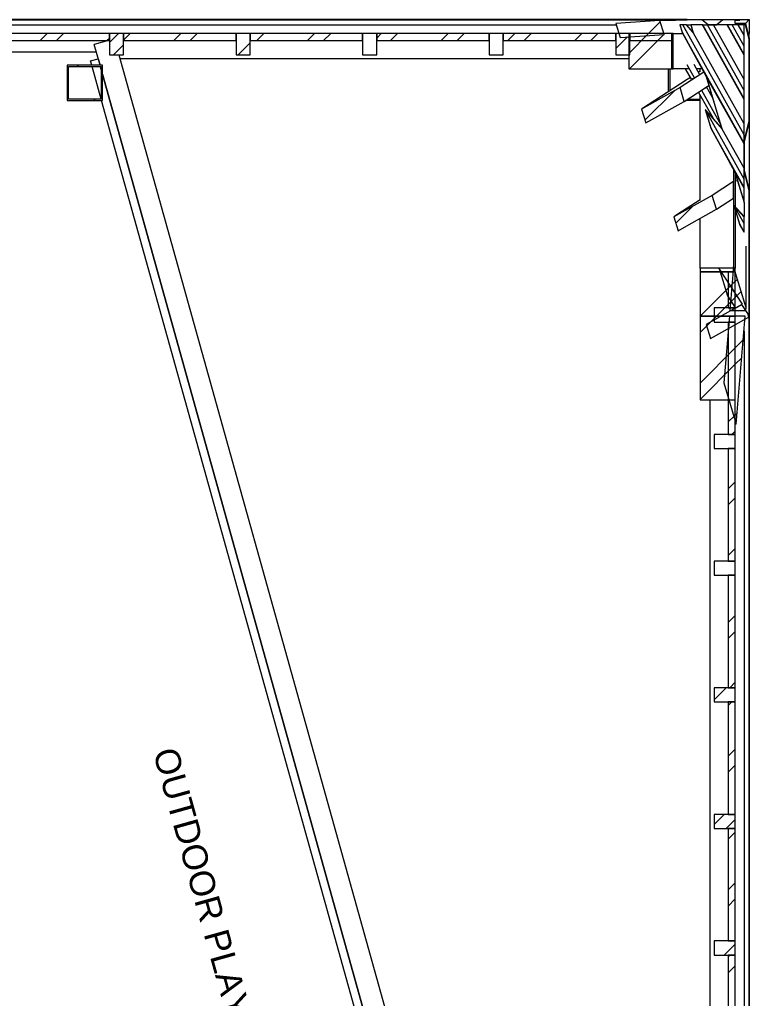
# Model space of a CAD drawing. Header units: inches. Extents: x -449 to 330, y -482 to 598.
# Drawn here: x 121.9 to 329.5, y 311.6 to 590 of the extents above; entities that cross this region are included whole.
import ezdxf

# ---------------------------------------------------------------- set-up
doc = ezdxf.new("R2010")
doc.units = ezdxf.units.IN
doc.header["$MEASUREMENT"] = 0
for name, color, linetype, lineweight in [('A-FLOR', 192, 'Continuous', 13), ('A-GENM', 13, 'Continuous', 9), ('A-GLAZ-CWMG', 51, 'Continuous', 9), ('A-WALL', 113, 'Continuous', 13), ('G-ANNO-TEXT', 231, 'Continuous', 9), ('S-COLS', 52, 'Continuous', 9)]:
    doc.layers.add(name, color=color, linetype=linetype, lineweight=lineweight)
doc.styles.add('Arial', font='arial.ttf', dxfattribs={"height": 7.125})
pattern_1 = [(45, (0, 0), (-9.50352, 9.50352), []), (45, (0, 14.4), (-9.50352, 9.50352), [])]

# ---------------------------------------------------------------- blocks, each defined once
blk = doc.blocks.new('HSS-Hollow Structural Section-Column - HSS10X10X3_8-762141-Test Fit - Second Floor Plan')
at = {"layer": 'S-COLS'}
for p, q in [((4.65, 0.47), (4.65, 4)), ((5, 4), (5, -0.07)), ((-4, -4.65), (2.27, -4.65)), ((2.49, -5), (-4, -5))]:
    blk.add_line(p, q, dxfattribs=at)
blk = doc.blocks.new('HSS-Hollow Structural Section-Column - HSS10X10X3_8-913546-Test Fit - Second Floor Plan')
at = {"layer": 'S-COLS'}
h = blk.add_hatch(dxfattribs=at)
h.set_pattern_fill('FP_24', color=256, style=0, pattern_type=2)
h.set_pattern_definition([(135, (571.956, -140.513), (-9.5035, -9.5035), []), (135, (557.556, -140.513), (-9.5035, -9.5035), [])])
h.paths.add_polyline_path([(5, 5), (-5, 5), (-5, -5), (5, -5), (5, 4.75)], flags=0)
h.paths.add_polyline_path([(4.65, 1.62), (4.65, -4.65), (-4.65, -4.65), (-4.65, 4.65), (4.65, 4.65), (4.65, 2.65)], flags=0)
for p, q in [((5, 5), (-5, 5)), ((-5, 5), (-5, -5)), ((-4.65, -4.65), (-4.65, 4.65)), ((-4.65, 4.65), (4.65, 4.65)), ((4.65, 4.65), (4.65, -4.65)), ((5, -5), (5, 5)), ((-5, -5), (5, -5)), ((4.65, -4.65), (-4.65, -4.65))]:
    blk.add_line(p, q, dxfattribs=at)
blk = doc.blocks.new('Rectangular Mullion - 2_ x 2_ Tube Support-V55-Test Fit - Second Floor Plan')
at = {"layer": 'A-GLAZ-CWMG'}
h = blk.add_hatch(dxfattribs=at)
h.set_pattern_fill('FP_27', color=256, style=0, pattern_type=2)
h.set_pattern_definition(pattern_1)
h.paths.add_polyline_path([(325.51, 291.96), (325.51, 323.96), (323.51, 323.96), (323.51, 291.96), (325.34, 291.96)], flags=0)
for p, q in [((325.51, 323.96), (323.51, 323.96)), ((323.51, 323.96), (323.51, 291.96)), ((325.51, 291.96), (325.51, 323.96)), ((323.51, 291.96), (325.51, 291.96))]:
    blk.add_line(p, q, dxfattribs=at)
blk = doc.blocks.new('Rectangular Mullion - 2_ x 2_ Tube Support-V56-Test Fit - Second Floor Plan')
at = {"layer": 'A-GLAZ-CWMG'}
h = blk.add_hatch(dxfattribs=at)
h.set_pattern_fill('FP_27', color=256, style=0, pattern_type=2)
h.set_pattern_definition(pattern_1)
h.paths.add_polyline_path([(323.51, 327.96), (325.51, 327.96), (325.51, 359.96), (323.51, 359.96), (323.51, 332.88)], flags=0)
for p, q in [((325.51, 359.96), (323.51, 359.96)), ((323.51, 359.96), (323.51, 327.96)), ((325.51, 327.96), (325.51, 359.96)), ((323.51, 327.96), (325.51, 327.96))]:
    blk.add_line(p, q, dxfattribs=at)
blk = doc.blocks.new('Rectangular Mullion - 2_ x 2_ Tube Support-V57-Test Fit - Second Floor Plan')
at = {"layer": 'A-GLAZ-CWMG'}
h = blk.add_hatch(dxfattribs=at)
h.set_pattern_fill('FP_28', color=256, style=0, pattern_type=2)
h.set_pattern_definition(pattern_1)
h.paths.add_polyline_path([(325.51, 363.96), (325.51, 395.96), (323.51, 395.96), (323.51, 363.96)], flags=0)
for p, q in [((325.51, 395.96), (323.51, 395.96)), ((323.51, 395.96), (323.51, 363.96)), ((325.51, 363.96), (325.51, 395.96)), ((323.51, 363.96), (325.51, 363.96))]:
    blk.add_line(p, q, dxfattribs=at)
blk = doc.blocks.new('Rectangular Mullion - 2_ x 2_ Tube Support-V58-Test Fit - Second Floor Plan')
at = {"layer": 'A-GLAZ-CWMG'}
h = blk.add_hatch(dxfattribs=at)
h.set_pattern_fill('FP_27', color=256, style=0, pattern_type=2)
h.set_pattern_definition(pattern_1)
h.paths.add_polyline_path([(325.51, 399.96), (325.51, 431.96), (323.51, 431.96), (323.51, 399.96)], flags=0)
for p, q in [((325.51, 431.96), (323.51, 431.96)), ((323.51, 431.96), (323.51, 399.96)), ((325.51, 399.96), (325.51, 431.96)), ((323.51, 399.96), (325.51, 399.96))]:
    blk.add_line(p, q, dxfattribs=at)
blk = doc.blocks.new('Rectangular Mullion - 2_ x 2_ Tube Support-V59-Test Fit - Second Floor Plan')
at = {"layer": 'A-GLAZ-CWMG'}
h = blk.add_hatch(dxfattribs=at)
h.set_pattern_fill('FP_28', color=256, style=0, pattern_type=2)
h.set_pattern_definition(pattern_1)
h.paths.add_polyline_path([(325.51, 435.96), (325.51, 467.96), (323.51, 467.96), (323.51, 435.96)], flags=0)
for p, q in [((325.51, 467.96), (323.51, 467.96)), ((323.51, 467.96), (323.51, 435.96)), ((325.51, 435.96), (325.51, 467.96)), ((323.51, 435.96), (325.51, 435.96))]:
    blk.add_line(p, q, dxfattribs=at)
blk = doc.blocks.new('Rectangular Mullion - 2_ x 2_ Tube Support-V60-Test Fit - Second Floor Plan')
at = {"layer": 'A-GLAZ-CWMG'}
h = blk.add_hatch(dxfattribs=at)
h.set_pattern_fill('FP_27', color=256, style=0, pattern_type=2)
h.set_pattern_definition(pattern_1)
h.paths.add_polyline_path([(323.51, 471.96), (325.51, 471.96), (325.51, 475.7), (323.67, 481.84), (323.51, 481.84), (323.51, 474.92)], flags=0)
for p, q in [((325.51, 503.96), (323.51, 503.96)), ((323.51, 503.96), (323.51, 471.96)), ((325.51, 471.96), (325.51, 503.96)), ((323.51, 471.96), (325.51, 471.96))]:
    blk.add_line(p, q, dxfattribs=at)
blk = doc.blocks.new('Rectangular Mullion - 6_ x 4_  Tube Support-V82-Test Fit - Second Floor Plan')
at = {"layer": 'A-GLAZ-CWMG'}
h = blk.add_hatch(dxfattribs=at)
h.set_pattern_fill('FP_44', color=256, style=0, pattern_type=2)
h.set_pattern_definition([(45, (-325.956, -327.513), (-9.5035, 9.5035), []), (45, (-311.556, -327.513), (-9.5035, 9.5035), [])])
h.paths.add_polyline_path([(-2, -4), (-2, -2), (2, -2), (2, -8), (-2, -8)], flags=0)
for p, q in [((-2, -2), (2, -2)), ((-2, -8), (-2, -2)), ((2, -2), (2, -8)), ((2, -8), (-2, -8))]:
    blk.add_line(p, q, dxfattribs=at)
blk = doc.blocks.new('Rectangular Mullion - 6_ x 4_  Tube Support-V83-Test Fit - Second Floor Plan')
at = {"layer": 'A-GLAZ-CWMG'}
h = blk.add_hatch(dxfattribs=at)
h.set_pattern_fill('FP_45', color=256, style=0, pattern_type=2)
h.set_pattern_definition([(45, (-361.956, -327.513), (-9.5035, 9.5035), []), (45, (-347.556, -327.513), (-9.5035, 9.5035), [])])
h.paths.add_polyline_path([(-2, -2), (2, -2), (2, -8), (-2, -8), (-2, -4)], flags=0)
for p, q in [((-2, -2), (2, -2)), ((-2, -8), (-2, -2)), ((2, -2), (2, -8)), ((2, -8), (-2, -8))]:
    blk.add_line(p, q, dxfattribs=at)
blk = doc.blocks.new('Rectangular Mullion - 6_ x 4_  Tube Support-V84-Test Fit - Second Floor Plan')
at = {"layer": 'A-GLAZ-CWMG'}
h = blk.add_hatch(dxfattribs=at)
h.set_pattern_fill('FP_46', color=256, style=0, pattern_type=2)
h.set_pattern_definition([(45, (-397.956, -327.513), (-9.5035, 9.5035), []), (45, (-383.556, -327.513), (-9.5035, 9.5035), [])])
h.paths.add_polyline_path([(-2, -8), (-2, -2), (2, -2), (2, -8), (1.83, -8)], flags=0)
for p, q in [((-2, -2), (2, -2)), ((-2, -8), (-2, -2)), ((2, -2), (2, -8)), ((2, -8), (-2, -8))]:
    blk.add_line(p, q, dxfattribs=at)
blk = doc.blocks.new('Rectangular Mullion - 6_ x 4_  Tube Support-V85-Test Fit - Second Floor Plan')
at = {"layer": 'A-GLAZ-CWMG'}
h = blk.add_hatch(dxfattribs=at)
h.set_pattern_fill('FP_47', color=256, style=0, pattern_type=2)
h.set_pattern_definition([(45, (-433.956, -327.513), (-9.5035, 9.5035), []), (45, (-419.556, -327.513), (-9.5035, 9.5035), [])])
h.paths.add_polyline_path([(-2, -4), (-2, -2), (2, -2), (2, -8), (-2, -8)], flags=0)
for p, q in [((-2, -2), (2, -2)), ((-2, -8), (-2, -2)), ((2, -2), (2, -8)), ((2, -8), (-2, -8))]:
    blk.add_line(p, q, dxfattribs=at)
blk = doc.blocks.new('Rectangular Mullion - 6_ x 4_  Tube Support-V86-Test Fit - Second Floor Plan')
at = {"layer": 'A-GLAZ-CWMG'}
h = blk.add_hatch(dxfattribs=at)
h.set_pattern_fill('FP_48', color=256, style=0, pattern_type=2)
h.set_pattern_definition([(45, (-469.956, -327.513), (-9.5035, 9.5035), []), (45, (-455.556, -327.513), (-9.5035, 9.5035), [])])
h.paths.add_polyline_path([(-2, -5.29), (-2, -2), (2, -2), (2, -8), (-2, -8)], flags=0)
for p, q in [((-2, -2), (2, -2)), ((-2, -8), (-2, -2)), ((2, -2), (2, -8)), ((2, -8), (-2, -8))]:
    blk.add_line(p, q, dxfattribs=at)
blk = doc.blocks.new('Rectangular Mullion - 6_ x 4_  Tube Support-909394-Test Fit - Second Floor Plan')
at = {"layer": 'A-GLAZ-CWMG'}
for p, q in [((-2, -2), (2, -2)), ((-2, -8), (-2, -2)), ((2, -2), (2, -8)), ((2, -8), (-2, -8))]:
    blk.add_line(p, q, dxfattribs=at)
blk = doc.blocks.new('Rectangular Mullion - 10_ x 6_ Tube Support-918984-Test Fit - Second Floor Plan')
at = {"layer": 'A-GLAZ-CWMG'}
h = blk.add_hatch(dxfattribs=at)
h.set_pattern_fill('FP_49', color=256, style=0, pattern_type=2)
h.set_pattern_definition(pattern_1)
h.paths.add_polyline_path([(318.39, 505.61), (323.83, 505.61), (323.84, 505.66), (325.51, 505.66), (325.51, 518.22), (315.51, 518.22), (315.51, 505.61), (317.5, 505.61)], flags=0)
for p, q in [((325.51, 518.22), (315.51, 518.22)), ((315.51, 518.22), (315.51, 505.61)), ((325.51, 505.61), (325.51, 518.19)), ((315.51, 505.61), (325.51, 505.61))]:
    blk.add_line(p, q, dxfattribs=at)
blk = doc.blocks.new('Rectangular Mullion - 10_ x 6_ Tube Support-918985-Test Fit - Second Floor Plan')
at = {"layer": 'A-GLAZ-CWMG'}
for p, q in [((315.51, 538.47), (315.51, 541.96)), ((325.51, 541.96), (325.51, 536.73)), ((325.51, 535.9), (325.51, 519.23)), ((315.51, 519.23), (315.51, 533.42)), ((325.51, 519.23), (315.51, 519.23)), ((315.51, 519.23), (315.51, 518.22)), ((315.51, 518.22), (325.51, 518.22)), ((325.51, 518.22), (325.51, 519.23))]:
    blk.add_line(p, q, dxfattribs=at)
blk = doc.blocks.new('Rectangular Mullion - 10_ x 6_ Tube Support-918986-Test Fit - Second Floor Plan')
at = {"layer": 'A-GLAZ-CWMG'}
h = blk.add_hatch(dxfattribs=at)
h.set_pattern_fill('FP_50', color=256, style=0, pattern_type=2)
h.set_pattern_definition(pattern_1)
h.paths.add_polyline_path([(318.39, 481.84), (325.51, 481.84), (325.51, 505.61), (315.51, 505.61), (315.51, 481.84), (317.5, 481.84)], flags=0)
for p, q in [((325.51, 505.61), (315.51, 505.61)), ((315.51, 505.61), (315.51, 481.84)), ((325.51, 481.84), (325.51, 505.61)), ((315.51, 481.84), (325.51, 481.84))]:
    blk.add_line(p, q, dxfattribs=at)
blk = doc.blocks.new('Rectangular Mullion - 2_ x 2_ Tube Support-912808-Test Fit - Second Floor Plan')
at = {"layer": 'A-GLAZ-CWMG'}
h = blk.add_hatch(dxfattribs=at)
h.set_pattern_fill('FP_27', color=256, style=0, pattern_type=2)
h.set_pattern_definition(pattern_1)
h.paths.add_polyline_path([(307.52, 583.96), (307.52, 585.96), (307.43, 585.96), (307.43, 583.96)], flags=0)
for p, q in [((295.51, 585.96), (295.51, 583.96)), ((307.52, 585.96), (295.51, 585.96)), ((307.52, 583.96), (307.52, 585.96)), ((295.51, 583.96), (307.52, 583.96))]:
    blk.add_line(p, q, dxfattribs=at)
blk = doc.blocks.new('Rectangular Mullion - 2_ x 2_ Tube Support-V108-Test Fit - Second Floor Plan')
at = {"layer": 'A-GLAZ-CWMG'}
h = blk.add_hatch(dxfattribs=at)
h.set_pattern_fill('FP_28', color=256, style=0, pattern_type=2)
h.set_pattern_definition(pattern_1)
h.paths.add_polyline_path([(262.99, 583.96), (291.51, 583.96), (291.51, 585.96), (259.51, 585.96), (259.51, 583.96)], flags=0)
for p, q in [((259.51, 585.96), (259.51, 583.96)), ((291.51, 585.96), (259.51, 585.96)), ((291.51, 583.96), (291.51, 585.96)), ((259.51, 583.96), (291.51, 583.96))]:
    blk.add_line(p, q, dxfattribs=at)
blk = doc.blocks.new('Rectangular Mullion - 2_ x 2_ Tube Support-V109-Test Fit - Second Floor Plan')
at = {"layer": 'A-GLAZ-CWMG'}
h = blk.add_hatch(dxfattribs=at)
h.set_pattern_fill('FP_27', color=256, style=0, pattern_type=2)
h.set_pattern_definition(pattern_1)
h.paths.add_polyline_path([(226.65, 583.96), (255.51, 583.96), (255.51, 585.96), (223.51, 585.96), (223.51, 583.96)], flags=0)
for p, q in [((223.51, 585.96), (223.51, 583.96)), ((255.51, 585.96), (223.51, 585.96)), ((255.51, 583.96), (255.51, 585.96)), ((223.51, 583.96), (255.51, 583.96))]:
    blk.add_line(p, q, dxfattribs=at)
blk = doc.blocks.new('Rectangular Mullion - 2_ x 2_ Tube Support-V110-Test Fit - Second Floor Plan')
at = {"layer": 'A-GLAZ-CWMG'}
h = blk.add_hatch(dxfattribs=at)
h.set_pattern_fill('FP_28', color=256, style=0, pattern_type=2)
h.set_pattern_definition(pattern_1)
h.paths.add_polyline_path([(190.3, 583.96), (219.51, 583.96), (219.51, 585.96), (187.51, 585.96), (187.51, 583.96)], flags=0)
for p, q in [((187.51, 585.96), (187.51, 583.96)), ((219.51, 585.96), (187.51, 585.96)), ((219.51, 583.96), (219.51, 585.96)), ((187.51, 583.96), (219.51, 583.96))]:
    blk.add_line(p, q, dxfattribs=at)
blk = doc.blocks.new('Rectangular Mullion - 2_ x 2_ Tube Support-V111-Test Fit - Second Floor Plan')
at = {"layer": 'A-GLAZ-CWMG'}
h = blk.add_hatch(dxfattribs=at)
h.set_pattern_fill('FP_27', color=256, style=0, pattern_type=2)
h.set_pattern_definition(pattern_1)
h.paths.add_polyline_path([(151.51, 583.96), (183.51, 583.96), (183.51, 585.96), (151.51, 585.96), (151.51, 584.45)], flags=0)
for p, q in [((151.51, 585.96), (151.51, 583.96)), ((183.51, 585.96), (151.51, 585.96)), ((183.51, 583.96), (183.51, 585.96)), ((151.51, 583.96), (183.51, 583.96))]:
    blk.add_line(p, q, dxfattribs=at)
blk = doc.blocks.new('Rectangular Mullion - 2_ x 2_ Tube Support-V112-Test Fit - Second Floor Plan')
at = {"layer": 'A-GLAZ-CWMG'}
h = blk.add_hatch(dxfattribs=at)
h.set_pattern_fill('FP_28', color=256, style=0, pattern_type=2)
h.set_pattern_definition(pattern_1)
h.paths.add_polyline_path([(147.18, 583.96), (147.51, 583.96), (147.51, 585.96), (115.51, 585.96), (115.51, 583.96), (143.17, 583.96)], flags=0)
for p, q in [((115.51, 585.96), (115.51, 583.96)), ((147.51, 585.96), (115.51, 585.96)), ((147.51, 583.96), (147.51, 585.96)), ((115.51, 583.96), (147.51, 583.96))]:
    blk.add_line(p, q, dxfattribs=at)
blk = doc.blocks.new('Rectangular Mullion - 6_ x 4_  Tube Support-V115-Test Fit - Second Floor Plan')
at = {"layer": 'A-GLAZ-CWMG'}
h = blk.add_hatch(dxfattribs=at)
h.set_pattern_fill('FP_63', color=256, style=0, pattern_type=2)
h.set_pattern_definition([(135, (293.513, -587.956), (-9.50352, -9.50352), []), (135, (293.513, -573.556), (-9.50352, -9.50352), [])])
h.paths.add_polyline_path([(1.94, -8), (-1.7, -8), (-1.7, -2.92), (0.75, -3.09), (1.07, -2), (2, -2), (2, -8)], flags=0)
for p, q in [((-2, -2), (2, -2)), ((-2, -8), (-2, -2)), ((2, -2), (2, -8)), ((2, -8), (-2, -8))]:
    blk.add_line(p, q, dxfattribs=at)
blk = doc.blocks.new('Rectangular Mullion - 6_ x 4_  Tube Support-V116-Test Fit - Second Floor Plan')
at = {"layer": 'A-GLAZ-CWMG'}
h = blk.add_hatch(dxfattribs=at)
h.set_pattern_fill('FP_64', color=256, style=0, pattern_type=2)
h.set_pattern_definition([(135, (257.513, -587.956), (-9.50352, -9.50352), []), (135, (257.513, -573.556), (-9.50352, -9.50352), [])])
h.paths.add_polyline_path([(-2, -8), (-2, -2), (2, -2), (2, -8)], flags=0)
for p, q in [((-2, -2), (2, -2)), ((-2, -8), (-2, -2)), ((2, -2), (2, -8)), ((2, -8), (-2, -8))]:
    blk.add_line(p, q, dxfattribs=at)
blk = doc.blocks.new('Rectangular Mullion - 6_ x 4_  Tube Support-V117-Test Fit - Second Floor Plan')
at = {"layer": 'A-GLAZ-CWMG'}
h = blk.add_hatch(dxfattribs=at)
h.set_pattern_fill('FP_65', color=256, style=0, pattern_type=2)
h.set_pattern_definition([(135, (221.513, -587.956), (-9.50352, -9.50352), []), (135, (221.513, -573.556), (-9.50352, -9.50352), [])])
h.paths.add_polyline_path([(-2, -8), (-2, -2), (2, -2), (2, -8)], flags=0)
for p, q in [((-2, -2), (2, -2)), ((-2, -8), (-2, -2)), ((2, -2), (2, -8)), ((2, -8), (-2, -8))]:
    blk.add_line(p, q, dxfattribs=at)
blk = doc.blocks.new('Rectangular Mullion - 6_ x 4_  Tube Support-V118-Test Fit - Second Floor Plan')
at = {"layer": 'A-GLAZ-CWMG'}
h = blk.add_hatch(dxfattribs=at)
h.set_pattern_fill('FP_66', color=256, style=0, pattern_type=2)
h.set_pattern_definition([(135, (185.513, -587.956), (-9.50352, -9.50352), []), (135, (185.513, -573.556), (-9.50352, -9.50352), [])])
h.paths.add_polyline_path([(-2, -8), (-2, -2), (2, -2), (2, -8)], flags=0)
for p, q in [((-2, -2), (2, -2)), ((-2, -8), (-2, -2)), ((2, -2), (2, -8)), ((2, -8), (-2, -8))]:
    blk.add_line(p, q, dxfattribs=at)
blk = doc.blocks.new('Rectangular Mullion - 6_ x 4_  Tube Support-V119-Test Fit - Second Floor Plan')
at = {"layer": 'A-GLAZ-CWMG'}
h = blk.add_hatch(dxfattribs=at)
h.set_pattern_fill('FP_67', color=256, style=0, pattern_type=2)
h.set_pattern_definition([(135, (149.513, -587.956), (-9.50352, -9.50352), []), (135, (149.513, -573.556), (-9.5035, -9.5035), [])])
h.paths.add_polyline_path([(-2, -8), (-2, -2), (2, -2), (2, -8), (-0.69, -8)], flags=0)
for p, q in [((-2, -2), (2, -2)), ((-2, -8), (-2, -2)), ((2, -2), (2, -8)), ((2, -8), (-2, -8))]:
    blk.add_line(p, q, dxfattribs=at)
blk = doc.blocks.new('Rectangular Mullion - 10_ x 6_ Tube Support-912826-Test Fit - Second Floor Plan')
at = {"layer": 'A-GLAZ-CWMG'}
for p, q in [((307.82, 585.96), (307.43, 585.96)), ((307.43, 585.96), (307.43, 575.96)), ((307.82, 575.96), (307.82, 585.96)), ((307.82, 585.96), (310.6, 585.96)), ((329.15, 585.96), (329.51, 585.96)), ((329.51, 584.53), (329.51, 585.96)), ((307.43, 575.96), (307.82, 575.96)), ((312.38, 575.96), (307.82, 575.96)), ((316.08, 575.96), (314.49, 575.96))]:
    blk.add_line(p, q, dxfattribs=at)
blk = doc.blocks.new('Rectangular Mullion - 10_ x 6_ Tube Support-912833-Test Fit - Second Floor Plan')
at = {"layer": 'A-GLAZ-CWMG'}
h = blk.add_hatch(dxfattribs=at)
h.set_pattern_fill('FP_27', color=256, style=0, pattern_type=2)
h.set_pattern_definition(pattern_1)
h.paths.add_polyline_path([(295.21, 575.96), (307.43, 575.96), (307.43, 585.96), (295.21, 585.96), (295.21, 578.83)], flags=0)
for p, q in [((307.43, 585.96), (295.21, 585.96)), ((295.21, 585.96), (295.21, 575.96)), ((307.43, 575.96), (307.43, 585.96)), ((295.21, 575.96), (307.43, 575.96))]:
    blk.add_line(p, q, dxfattribs=at)
blk = doc.blocks.new('Rectangular Mullion - 2_ x 2_ Tube Support-918995-Test Fit - Second Floor Plan')
at = {"layer": 'A-GLAZ-CWMG'}
h = blk.add_hatch(dxfattribs=at)
h.set_pattern_fill('FP_27', color=256, style=0, pattern_type=2)
h.set_pattern_definition(pattern_1)
h.paths.add_polyline_path([(324.91, 518.22), (324.91, 518.24), (324.71, 518.22)], flags=0)
for p, q in [((325.5, 518.24), (323.51, 518.24)), ((323.51, 518.24), (323.51, 507.96)), ((325.51, 507.96), (325.51, 518.19)), ((323.51, 507.96), (325.51, 507.96))]:
    blk.add_line(p, q, dxfattribs=at)
blk = doc.blocks.new('Rectangular Mullion - 10_ x 6_ Tube Support-919000-Test Fit - Second Floor Plan')
at = {"layer": 'A-GLAZ-CWMG'}
for p, q in [((315.51, 575.06), (315.51, 575.96)), ((315.51, 541.96), (315.51, 568.55)), ((325.51, 546.24), (325.51, 541.96))]:
    blk.add_line(p, q, dxfattribs=at)
blk = doc.blocks.new('Rectangular Mullion - 6_ x 4_  Tube Support-937153-Test Fit - Second Floor Plan')
at = {"layer": 'A-GLAZ-CWMG'}
for p, q in [((308.54, 589.67), (305.83, 589.67)), ((326.8, 589.67), (325.51, 589.67))]:
    blk.add_line(p, q, dxfattribs=at)
blk = doc.blocks.new('Rectangular Mullion - 6_ x 4_  Tube Support-937155-Test Fit - Second Floor Plan')
at = {"layer": 'A-GLAZ-CWMG'}
for p, q in [((325.04, 547.26), (325.04, 544.13)), ((325.04, 544.13), (324.99, 544.11)), ((325.22, 544.11), (325.04, 544.13)), ((326.18, 544.03), (325.51, 544.09))]:
    blk.add_line(p, q, dxfattribs=at)
blk = doc.blocks.new('Rectangular Mullion - 6_ x 4_  Tube Support-937156-Test Fit - Second Floor Plan')
at = {"layer": 'A-GLAZ-CWMG'}
h = blk.add_hatch(dxfattribs=at)
h.set_pattern_fill('FP_72', color=256, style=0, pattern_type=2)
h.set_pattern_definition(pattern_1)
h.paths.add_polyline_path([(328.05, 507.21), (328.51, 507.21), (328.57, 507.99), (325.51, 518.19), (325.51, 512.16), (327.57, 509), (326.59, 508.41), (327.37, 507.21), (328.01, 507.21)], flags=0)
h.paths.add_polyline_path([(325.51, 507.85), (325.57, 507.88), (325.51, 507.98), (325.51, 507.88)], flags=0)
h.paths.add_polyline_path([(324.91, 518.22), (325.51, 518.22), (325.04, 519.76), (324.99, 519.17)], flags=0)
for p, q in [((325.04, 544.13), (325.04, 519.76)), ((328.57, 507.99), (328.57, 525.51)), ((325.04, 519.76), (323.97, 507.21)), ((328.57, 507.99), (325.04, 519.76)), ((323.97, 507.21), (328.51, 507.21)), ((328.51, 507.21), (328.57, 507.99))]:
    blk.add_line(p, q, dxfattribs=at)
blk = doc.blocks.new('Rectangular Mullion - 6_ x 4_  Tube Support-936160-Test Fit - Second Floor Plan')
at = {"layer": 'A-GLAZ-CWMG'}
h = blk.add_hatch(dxfattribs=at)
h.set_pattern_fill('FP_72', color=256, style=0, pattern_type=2)
h.set_pattern_definition(pattern_1)
h.paths.add_polyline_path([(325.75, 474.92), (328.37, 505.66), (323.84, 505.66), (323.83, 505.61), (325.51, 505.61), (325.51, 481.84), (323.67, 481.84), (324.2, 480.08)], flags=0)
for p, q in [((323.84, 505.66), (322.22, 486.68)), ((328.37, 505.66), (323.84, 505.66)), ((325.75, 474.92), (328.37, 505.66)), ((322.22, 486.68), (325.75, 474.92))]:
    blk.add_line(p, q, dxfattribs=at)
blk = doc.blocks.new('Rectangular Mullion - 6_ x 4_  Tube Support-937207-Test Fit - Second Floor Plan')
at = {"layer": 'A-GLAZ-CWMG'}
h = blk.add_hatch(dxfattribs=at)
h.set_pattern_fill('FP_49', color=256, style=0, pattern_type=2)
h.set_pattern_definition(pattern_1)
h.paths.add_polyline_path([(328.3, 504.79), (328.77, 505.05), (328.37, 505.66)], flags=0)
h.paths.add_polyline_path([(328.37, 505.66), (326.57, 508.44), (325.51, 507.85), (325.51, 505.66), (328.05, 505.66)], flags=0)
for p, q in [((326.57, 508.44), (317.25, 503.24)), ((318.44, 499.29), (328.77, 505.05)), ((317.25, 503.24), (318.44, 499.29))]:
    blk.add_line(p, q, dxfattribs=at)
blk = doc.blocks.new('Rectangular Mullion - 6_ x 4_  Tube Support-V125-Test Fit - Second Floor Plan')
at = {"layer": 'A-GLAZ-CWMG'}
h = blk.add_hatch(dxfattribs=at)
h.set_pattern_fill('FP_49', color=256, style=0, pattern_type=2)
h.set_pattern_definition(pattern_1)
h.paths.add_polyline_path([(309.25, 529.92), (311.74, 531.31), (309.55, 534.7), (308.06, 533.87), (309.16, 530.21)], flags=0)
for p, q in [((309.55, 534.7), (308.06, 533.87)), ((309.16, 534.59), (308.06, 533.87)), ((308.06, 533.87), (309.25, 529.92)), ((309.25, 529.92), (311.74, 531.31))]:
    blk.add_line(p, q, dxfattribs=at)
blk = doc.blocks.new('Rectangular Mullion - 6_ x 4_  Tube Support-937316-Test Fit - Second Floor Plan')
at = {"layer": 'A-GLAZ-CWMG'}
for p, q in [((327.41, 508.91), (326.57, 508.44)), ((329.07, 506.35), (327.41, 508.91)), ((328.77, 505.05), (329.36, 505.38)), ((329.36, 505.38), (329.07, 506.35)), ((329.07, 506.35), (329.47, 505.62)), ((329.36, 505.38), (329.47, 505.46)), ((329.51, 505.55), (329.54, 505.5))]:
    blk.add_line(p, q, dxfattribs=at)
blk = doc.blocks.new('Rectangular Mullion - 6_ x 4_  Tube Support-937317-Test Fit - Second Floor Plan')
at = {"layer": 'A-GLAZ-CWMG'}
h = blk.add_hatch(dxfattribs=at)
h.set_pattern_fill('FP_49', color=256, style=0, pattern_type=2)
h.set_pattern_definition(pattern_1)
h.paths.add_polyline_path([(311.74, 531.31), (320.17, 536.02), (318.98, 539.97), (309.55, 534.7), (310.5, 533.23)], flags=0)
for p, q in [((325.04, 543.9), (318.98, 539.97)), ((325.04, 543.9), (324.99, 543.88)), ((325.04, 539.18), (325.04, 543.9)), ((318.98, 539.97), (309.55, 534.7)), ((320.17, 536.02), (318.98, 539.97)), ((315.51, 538.7), (309.16, 534.59)), ((320.17, 536.02), (325.04, 539.18)), ((311.74, 531.31), (320.17, 536.02))]:
    blk.add_line(p, q, dxfattribs=at)
blk = doc.blocks.new('Rectangular Mullion - 6_ x 4_  Tube Support-V126-Test Fit - Second Floor Plan')
at = {"layer": 'A-GLAZ-CWMG'}
h = blk.add_hatch(dxfattribs=at)
h.set_pattern_fill('FP_72', color=256, style=0, pattern_type=2)
h.set_pattern_definition(pattern_1)
h.paths.add_polyline_path([(300.06, 560.56), (310.98, 566.65), (309.79, 570.6), (298.87, 564.51), (299.45, 562.57)], flags=0)
for p, q in [((314.7, 573.78), (309.79, 570.6)), ((311.87, 572.94), (298.87, 564.51)), ((309.79, 570.6), (298.87, 564.51)), ((310.98, 566.65), (309.79, 570.6)), ((310.98, 566.65), (316.63, 570.32)), ((300.06, 560.56), (310.98, 566.65)), ((298.87, 564.51), (300.06, 560.56))]:
    blk.add_line(p, q, dxfattribs=at)
blk = doc.blocks.new('Rectangular Mullion - 6_ x 4_  Tube Support-937157-Test Fit - Second Floor Plan')
at = {"layer": 'A-GLAZ-CWMG'}
h = blk.add_hatch(dxfattribs=at)
h.set_pattern_fill('FP_73', color=256, style=0, pattern_type=2)
h.set_pattern_definition(pattern_1)
h.paths.add_polyline_path([(292.77, 584.87), (295.21, 585.03), (295.21, 585.96), (305.18, 585.96), (304.07, 589.67), (291.58, 588.83), (292.08, 587.14)], flags=0)
for p, q in [((304.07, 589.67), (291.58, 588.83)), ((291.58, 588.83), (292.77, 584.87)), ((305.26, 585.71), (304.07, 589.67)), ((305.83, 589.67), (304.07, 589.67)), ((292.77, 584.87), (305.26, 585.71))]:
    blk.add_line(p, q, dxfattribs=at)
blk = doc.blocks.new('Rectangular Mullion - 6_ x 4_  Tube Support-937322-Test Fit - Second Floor Plan')
at = {"layer": 'A-GLAZ-CWMG'}
for p, q in [((312.75, 573.5), (311.87, 572.94)), ((316.59, 575.01), (314.7, 573.78)), ((315.51, 575.3), (315.03, 574.98)), ((316.63, 570.32), (318.02, 571.22))]:
    blk.add_line(p, q, dxfattribs=at)
blk = doc.blocks.new('Rectangular Mullion - 2_ x 2_ Tube Support-937186-Test Fit - Second Floor Plan')
at = {"layer": 'A-GLAZ-CWMG'}
h = blk.add_hatch(dxfattribs=at)
h.set_pattern_fill('FP_73', color=256, style=0, pattern_type=2)
h.set_pattern_definition(pattern_1)
h.paths.add_polyline_path([(325.57, 507.88), (327.57, 509), (325.51, 512.16), (325.51, 507.98)], flags=0)
h.paths.add_polyline_path([(321.59, 518.22), (320.97, 519.17), (321.26, 518.22)], flags=0)
for p, q in [((327.57, 509), (320.97, 519.17)), ((320.97, 519.17), (323.31, 511.38)), ((323.31, 511.38), (325.57, 507.88)), ((325.57, 507.88), (327.57, 509))]:
    blk.add_line(p, q, dxfattribs=at)
blk = doc.blocks.new('Rectangular Mullion - 2_ x 2_ Tube Support-937323-Test Fit - Second Floor Plan')
at = {"layer": 'A-GLAZ-CWMG'}
for p, q in [((311.78, 577.2), (313.96, 573.31)), ((315.43, 574.26), (313.79, 577.21)), ((313.02, 573.02), (311.38, 575.96)), ((315.43, 574.26), (313.96, 573.31)), ((313.96, 573.31), (313.02, 573.02))]:
    blk.add_line(p, q, dxfattribs=at)
blk = doc.blocks.new('Rectangular Mullion - 2_ x 2_ Tube Support-937324-Test Fit - Second Floor Plan')
at = {"layer": 'A-GLAZ-CWMG'}
for p, q in [((315.89, 569.84), (317.37, 570.79)), ((319.05, 567.78), (317.37, 570.79)), ((319.28, 561.79), (315.09, 569.31)), ((315.89, 569.84), (321.39, 560))]:
    blk.add_line(p, q, dxfattribs=at)
blk = doc.blocks.new('Corrugated Wall Panel - Corrugated Wall Panel-1604849-Test Fit - Second Floor Plan')
at = {"layer": 'A-GENM'}
for p, q in [((311.84, 589.96), (41.51, 589.96)), ((41.51, 589.92), (311.84, 589.92)), ((41.51, 588.46), (291.69, 588.46)), ((309.83, 588.46), (309.75, 588.46)), ((309.75, 588.46), (310.37, 586.37)), ((310.5, 586.22), (309.83, 588.46)), ((310.57, 588.46), (309.83, 588.46)), ((328.01, 557.21), (310.57, 588.46)), ((311.52, 588.46), (310.57, 588.46)), ((311.52, 588.46), (313.65, 586.07)), ((311.63, 588.46), (311.52, 588.46)), ((313.47, 586.39), (311.63, 588.46)), ((311.63, 588.46), (312.85, 588.46)), ((311.84, 589.92), (311.84, 589.96)), ((311.84, 589.96), (316.06, 589.96)), ((316.03, 589.92), (311.84, 589.92)), ((312.93, 588.46), (312.85, 588.46)), ((312.85, 588.46), (313.47, 586.39)), ((313.65, 586.07), (312.93, 588.46)), ((316.15, 588.46), (312.93, 588.46)), ((317.76, 588.46), (316.03, 589.92)), ((316.06, 589.96), (317.8, 588.5)), ((316.06, 589.96), (321.96, 589.96)), ((328.01, 567.2), (316.15, 588.46)), ((316.29, 588.46), (316.15, 588.46)), ((316.26, 588.46), (317.76, 588.46)), ((328.01, 567.45), (316.29, 588.46)), ((328.01, 569.81), (317.61, 588.46)), ((318.74, 588.46), (317.76, 588.46)), ((317.8, 588.5), (320.23, 588.5)), ((319.35, 588.46), (318.74, 588.46)), ((328.01, 572.93), (319.35, 588.46)), ((323.18, 588.46), (319.35, 588.46)), ((320.23, 588.5), (321.96, 589.96)), ((322, 589.92), (320.27, 588.46)), ((321.96, 589.96), (325.51, 589.96)), ((325.51, 589.92), (322, 589.92)), ((328.01, 579.8), (323.18, 588.46)), ((323.32, 588.46), (323.18, 588.46)), ((328.01, 580.05), (323.32, 588.46)), ((324.64, 588.46), (323.32, 588.46)), ((328.01, 582.41), (324.64, 588.46)), ((326.38, 588.46), (324.64, 588.46)), ((325.51, 589.96), (329.51, 589.96)), ((325.51, 589.96), (325.51, 589.92)), ((325.51, 588.8), (325.51, 589.92)), ((325.51, 588.86), (328.42, 588.86)), ((328.36, 588.8), (325.51, 588.8)), ((328.01, 585.53), (326.38, 588.46)), ((328.01, 588.46), (326.38, 588.46)), ((328.36, 588.8), (328.01, 588.46)), ((328.01, 585.53), (328.01, 588.46)), ((329.47, 584.4), (328.36, 588.8)), ((329.51, 589.96), (328.42, 588.86)), ((328.42, 588.86), (329.51, 584.53)), ((329.51, 589.96), (329.51, 585.96)), ((310.37, 586.37), (317.24, 573.82)), ((317.37, 573.66), (310.5, 586.22)), ((328.01, 554.84), (310.5, 586.22)), ((328.01, 560.33), (313.65, 586.07)), ((328.01, 582.41), (328.01, 585.53)), ((329.51, 584.53), (329.51, 561.02)), ((328.01, 580.05), (328.01, 582.41)), ((329.47, 561.15), (329.47, 584.4)), ((328.01, 579.8), (328.01, 580.05)), ((328.01, 572.93), (328.01, 579.8)), ((317.24, 573.82), (321.64, 559.15)), ((321.82, 558.82), (317.37, 573.66)), ((328.01, 554.59), (317.37, 573.66)), ((328.01, 569.81), (328.01, 572.93)), ((328.01, 567.45), (328.01, 569.81)), ((328.01, 567.2), (328.01, 567.45)), ((328.01, 560.33), (328.01, 567.2)), ((321.64, 559.15), (316.96, 564.4)), ((316.96, 564.4), (318.55, 559.13)), ((318.67, 558.97), (317.14, 564.08)), ((317.14, 564.08), (321.82, 558.82)), ((328.01, 544.61), (317.14, 564.08)), ((328.01, 555.37), (329.47, 561.15)), ((328.01, 557.21), (328.01, 560.33)), ((329.51, 561.02), (328.05, 555.24)), ((329.51, 561.02), (329.51, 541.36)), ((318.55, 559.13), (325.41, 546.57)), ((325.54, 546.42), (318.67, 558.97)), ((328.01, 542.24), (318.67, 558.97)), ((328.01, 547.73), (321.82, 558.82)), ((328.01, 554.84), (328.01, 557.21)), ((328.01, 554.59), (328.01, 554.84)), ((328.01, 547.73), (328.01, 554.59)), ((328.05, 555.24), (328.05, 547.14)), ((325.41, 546.57), (328.01, 537.91)), ((328.01, 538.18), (325.54, 546.42)), ((328.01, 541.99), (325.54, 546.42)), ((328.01, 544.61), (328.01, 547.73)), ((329.47, 541.23), (328.01, 547.01)), ((328.01, 547.01), (328.01, 546.99)), ((328.05, 547.14), (329.51, 541.36)), ((328.01, 542.24), (328.01, 544.61)), ((328.01, 541.99), (328.01, 542.24)), ((328.01, 538.18), (328.01, 541.99)), ((329.47, 527.29), (329.47, 541.23)), ((329.51, 541.36), (329.51, 527.29)), ((328.01, 537.91), (328.01, 538.18)), ((328.01, 537.91), (328.01, 533.93)), ((328.01, 533.93), (325.14, 537.16)), ((325.14, 537.16), (326.72, 531.89)), ((326.85, 531.73), (325.32, 536.84)), ((325.32, 536.84), (328.01, 533.81)), ((328.01, 532), (325.32, 536.84)), ((326.72, 531.89), (328.01, 529.52)), ((328.01, 529.6), (326.85, 531.73)), ((328.01, 529.64), (326.85, 531.73)), ((328.01, 533.81), (328.01, 533.93)), ((328.01, 532), (328.01, 533.81)), ((328.01, 529.64), (328.01, 532)), ((328.01, 529.6), (328.01, 529.64)), ((328.01, 529.52), (328.01, 529.6)), ((329.51, 527.29), (329.47, 527.29)), ((329.47, 527.29), (329.47, -478)), ((329.51, -478.04), (329.51, 527.29)), ((328.01, 501.46), (328.01, -468.04))]:
    blk.add_line(p, q, dxfattribs=at)
blk = doc.blocks.new('Hecht_PAD_AA-Arch_detached_rvt-1-Test Fit - Second Floor Plan')
at = {"layer": 'A-FLOR'}
blk.add_line((295.21, 578.83), (150.52, 578.83), dxfattribs=at)
at = {"layer": 'A-WALL'}
for p, q in [((147.18, 583.96), (143.17, 582.84)), ((144.81, 576.96), (143.17, 582.84)), ((150.2, 579.96), (299.78, 43.96)), ((142.13, 578.19), (144.3, 578.79)), ((142.47, 576.96), (142.13, 578.19)), ((145.16, 567.31), (142.57, 576.61)), ((144.3, 578.79), (144.81, 576.96)), ((145.16, 575.68), (144.91, 576.61)), ((144.91, 576.61), (145.16, 575.68)), ((293.55, 43.96), (145.51, 574.43)), ((145.51, 574.43), (295.23, 37.96)), ((292.89, 37.96), (145.26, 566.96)), ((318.39, -464.04), (318.39, 481.84))]:
    blk.add_line(p, q, dxfattribs=at)
for name in ['Corrugated Wall Panel - Corrugated Wall Panel-1604849-Test Fit - Second Floor Plan', 'Rectangular Mullion - 6_ x 4_  Tube Support-937157-Test Fit - Second Floor Plan', 'Rectangular Mullion - 6_ x 4_  Tube Support-937153-Test Fit - Second Floor Plan', 'Rectangular Mullion - 2_ x 2_ Tube Support-V112-Test Fit - Second Floor Plan', 'Rectangular Mullion - 2_ x 2_ Tube Support-V111-Test Fit - Second Floor Plan', 'Rectangular Mullion - 2_ x 2_ Tube Support-V110-Test Fit - Second Floor Plan', 'Rectangular Mullion - 2_ x 2_ Tube Support-V109-Test Fit - Second Floor Plan', 'Rectangular Mullion - 2_ x 2_ Tube Support-V108-Test Fit - Second Floor Plan', 'Rectangular Mullion - 10_ x 6_ Tube Support-912833-Test Fit - Second Floor Plan', 'Rectangular Mullion - 2_ x 2_ Tube Support-912808-Test Fit - Second Floor Plan', 'Rectangular Mullion - 10_ x 6_ Tube Support-912826-Test Fit - Second Floor Plan', 'Rectangular Mullion - 2_ x 2_ Tube Support-937323-Test Fit - Second Floor Plan', 'Rectangular Mullion - 6_ x 4_  Tube Support-V126-Test Fit - Second Floor Plan', 'Rectangular Mullion - 6_ x 4_  Tube Support-937322-Test Fit - Second Floor Plan', 'Rectangular Mullion - 10_ x 6_ Tube Support-919000-Test Fit - Second Floor Plan', 'Rectangular Mullion - 2_ x 2_ Tube Support-937324-Test Fit - Second Floor Plan', 'Rectangular Mullion - 6_ x 4_  Tube Support-937155-Test Fit - Second Floor Plan', 'Rectangular Mullion - 6_ x 4_  Tube Support-937317-Test Fit - Second Floor Plan', 'Rectangular Mullion - 6_ x 4_  Tube Support-937156-Test Fit - Second Floor Plan', 'Rectangular Mullion - 10_ x 6_ Tube Support-918985-Test Fit - Second Floor Plan', 'Rectangular Mullion - 6_ x 4_  Tube Support-V125-Test Fit - Second Floor Plan', 'Rectangular Mullion - 10_ x 6_ Tube Support-918984-Test Fit - Second Floor Plan', 'Rectangular Mullion - 2_ x 2_ Tube Support-937186-Test Fit - Second Floor Plan', 'Rectangular Mullion - 2_ x 2_ Tube Support-918995-Test Fit - Second Floor Plan', 'Rectangular Mullion - 6_ x 4_  Tube Support-937207-Test Fit - Second Floor Plan', 'Rectangular Mullion - 6_ x 4_  Tube Support-937316-Test Fit - Second Floor Plan', 'Rectangular Mullion - 10_ x 6_ Tube Support-918986-Test Fit - Second Floor Plan', 'Rectangular Mullion - 6_ x 4_  Tube Support-936160-Test Fit - Second Floor Plan', 'Rectangular Mullion - 2_ x 2_ Tube Support-V60-Test Fit - Second Floor Plan', 'Rectangular Mullion - 2_ x 2_ Tube Support-V59-Test Fit - Second Floor Plan', 'Rectangular Mullion - 2_ x 2_ Tube Support-V58-Test Fit - Second Floor Plan', 'Rectangular Mullion - 2_ x 2_ Tube Support-V57-Test Fit - Second Floor Plan', 'Rectangular Mullion - 2_ x 2_ Tube Support-V56-Test Fit - Second Floor Plan', 'Rectangular Mullion - 2_ x 2_ Tube Support-V55-Test Fit - Second Floor Plan']:
    blk.add_blockref(name, (0, 0))
at = {"extrusion": (0, 0, -1)}
for name, p in [('Rectangular Mullion - 6_ x 4_  Tube Support-V119-Test Fit - Second Floor Plan', (-149.51, 587.96)), ('Rectangular Mullion - 6_ x 4_  Tube Support-V118-Test Fit - Second Floor Plan', (-185.51, 587.96)), ('Rectangular Mullion - 6_ x 4_  Tube Support-V117-Test Fit - Second Floor Plan', (-221.51, 587.96)), ('Rectangular Mullion - 6_ x 4_  Tube Support-V116-Test Fit - Second Floor Plan', (-257.51, 587.96)), ('Rectangular Mullion - 6_ x 4_  Tube Support-V115-Test Fit - Second Floor Plan', (-293.51, 587.96))]:
    blk.add_blockref(name, p, dxfattribs=at)
for name, p, rotation in [('HSS-Hollow Structural Section-Column - HSS10X10X3_8-913546-Test Fit - Second Floor Plan', (140.51, 571.96), 270.0000000000001), ('HSS-Hollow Structural Section-Column - HSS10X10X3_8-762141-Test Fit - Second Floor Plan', (311.51, 571.96), 270.0000000000002)]:
    blk.add_blockref(name, p, dxfattribs=dict(rotation=rotation))
at = {"extrusion": (0, 0, -1), "rotation": 90.00000000000007}
for name, p in [('Rectangular Mullion - 6_ x 4_  Tube Support-909394-Test Fit - Second Floor Plan', (-327.51, 505.96)), ('Rectangular Mullion - 6_ x 4_  Tube Support-V86-Test Fit - Second Floor Plan', (-327.51, 469.96)), ('Rectangular Mullion - 6_ x 4_  Tube Support-V85-Test Fit - Second Floor Plan', (-327.51, 433.96)), ('Rectangular Mullion - 6_ x 4_  Tube Support-V84-Test Fit - Second Floor Plan', (-327.51, 397.96)), ('Rectangular Mullion - 6_ x 4_  Tube Support-V83-Test Fit - Second Floor Plan', (-327.51, 361.96)), ('Rectangular Mullion - 6_ x 4_  Tube Support-V82-Test Fit - Second Floor Plan', (-327.51, 325.96))]:
    blk.add_blockref(name, p, dxfattribs=at)

msp = doc.modelspace()

# ---------------------------------------------------------------- linework, layer by layer
at = {"layer": 'A-FLOR'}
msp.add_line((143.76, 580.71), (115.51, 580.71), dxfattribs=at)

# ---------------------------------------------------------------- block references
msp.add_blockref('Hecht_PAD_AA-Arch_detached_rvt-1-Test Fit - Second Floor Plan', (0, 0))

# ---------------------------------------------------------------- texts
at = {"layer": 'G-ANNO-TEXT', "insert": (166.68, 383.61), "char_height": 7.125, "width": 140.895, "attachment_point": 1, "rotation": 285.5928, "style": 'Arial'}
msp.add_mtext('OUTDOOR PLAY SPACE', dxfattribs=at)

doc.saveas('drawing.dxf')
